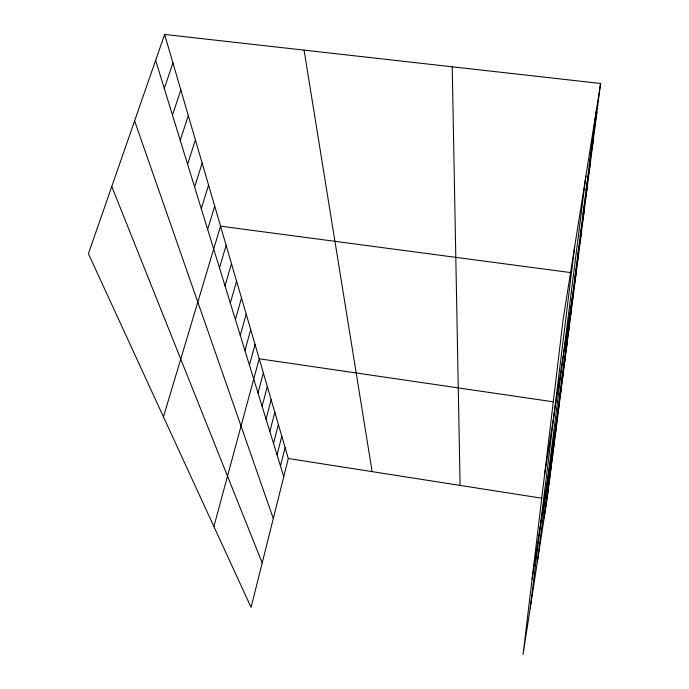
<?xml version="1.0" encoding="UTF-8"?>
<svg xmlns="http://www.w3.org/2000/svg" width="689" height="689" viewBox="0 0 689 689"><rect width="100%" height="100%" fill="white"/><g stroke="black" fill="none" stroke-linecap="round" stroke-linejoin="round"><path stroke-width="1.03" d="M530.237 608.051L574.686 246.61M537.403 561.638L585.891 176.057M544.138 517.982L596.192 111.196M600.593 83.481L547.066 499.034L523.054 654.55L563.189 319.016L600.593 83.481L164.645 34.45L88.407 253.724L251.08 607.405L288.295 458.504L164.645 34.45M563.55 366.29L567.09 343.604M561.587 381.654L565.066 359.322M559.701 396.373L563.12 374.385M557.892 410.489L561.259 388.837M532.072 579.139L559.468 402.712M554.447 437.446L557.702 416.449M552.793 450.322L556.006 429.635M551.217 462.698L554.369 442.321M549.693 474.6L552.802 454.525M548.229 486.055L551.286 466.272M546.816 497.088L549.831 477.589M545.455 507.724L548.418 488.501M583.015 214.184L587.088 188.321M580.147 236.62L584.143 211.187M577.416 257.936L581.344 232.925M574.824 278.201L578.682 253.604M544.456 475.617L576.142 273.309M570.001 315.906L573.722 292.102M567.753 333.467L571.414 310.05M565.6 350.245L569.2 327.197M592.618 139.161L596.932 111.919M589.233 165.558L593.47 138.79M586.038 190.534L590.197 164.215M280.466 465.971L285.108 447.557M277.056 454.895L281.801 436.223M273.524 443.406L278.382 424.484M269.855 431.503L274.825 412.306M266.049 419.136L271.147 399.68M262.104 406.303L267.323 386.563M257.996 392.971L263.353 372.938M213.891 526.551L259.219 358.78L553.095 401.782M249.418 365.092L255.051 344.483M244.939 350.52L250.71 329.609M240.263 335.345L246.197 314.132M235.397 319.541L241.494 298.01M230.324 303.048L236.594 281.198M225.027 285.832L231.478 263.654M219.49 267.849L226.138 245.327M163.439 416.862L220.549 226.164L570.905 272.611M207.639 229.325L214.701 206.114M201.283 208.681L208.578 185.1M194.617 187.012L202.144 163.06M187.606 164.24L195.4 139.919M180.242 140.289L188.304 115.588M172.474 115.063L180.837 89.966M164.292 88.459L172.956 62.957M288.295 458.504L541.855 498.216M111.773 186.521L262.199 562.93M134.596 120.859L273.3 518.507M155.636 60.348L283.756 476.676M304.064 50.133L372.129 471.629M452.217 66.79L460.097 485.409"/></g></svg>
